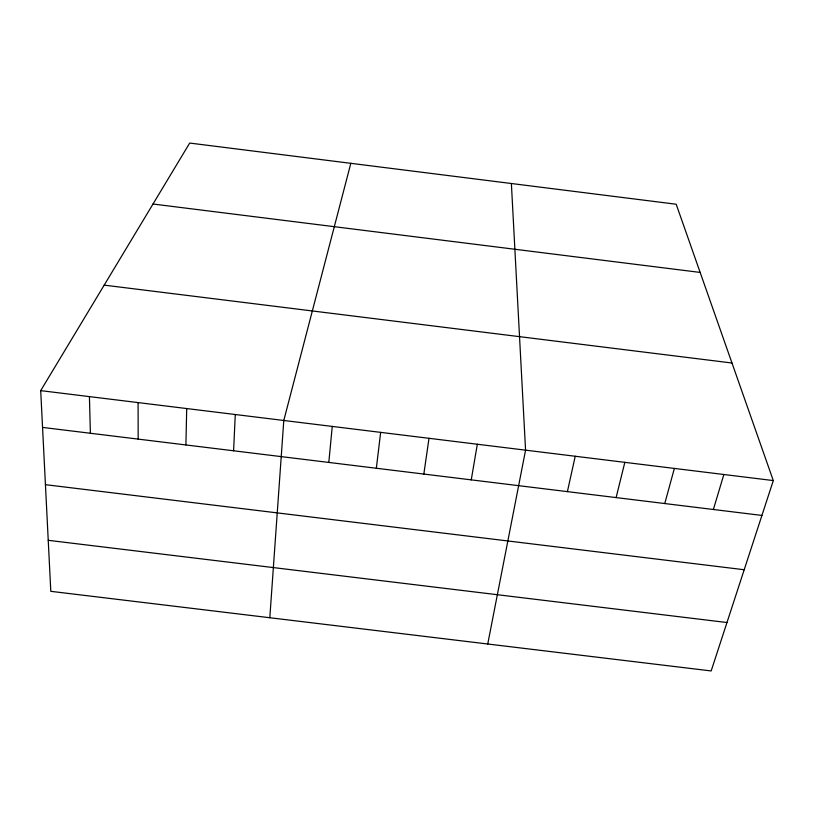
<?xml version="1.0" encoding="UTF-8"?>
<svg xmlns="http://www.w3.org/2000/svg" width="814" height="814" viewBox="0 0 814 814"><rect width="100%" height="100%" fill="white"/><g stroke="black" fill="none" stroke-linecap="round" stroke-linejoin="round"><path stroke-width="1.22" d="M185.907 444.953L186.711 408.557M233.598 450.783L235.277 414.519M269.81 617.734L283.791 420.472L350.824 163.319M328.815 462.433L332.254 426.424M376.343 468.254L380.657 432.366M423.829 474.063L429.009 438.308M471.255 479.873L477.319 444.241M487.739 644.006L525.569 450.162L511.375 183.506M567.399 491.636L575.223 456.257M616.106 497.598L624.826 462.352M664.763 503.551L674.368 468.426M713.369 509.503L723.86 474.511M773.3 480.575L711.171 670.94L50.804 591.33L40.7 390.628L189.693 143.06L676.19 204.233L773.3 480.575L40.7 390.628M48.23 540.313L726.973 622.527M42.552 427.411L761.924 515.435M45.431 484.666L744.2 569.739M104.192 285.134L731.99 363.013M153.001 204.019L700.152 272.425M89.428 396.611L90.385 433.262M138.095 402.584L138.177 439.112"/></g></svg>
